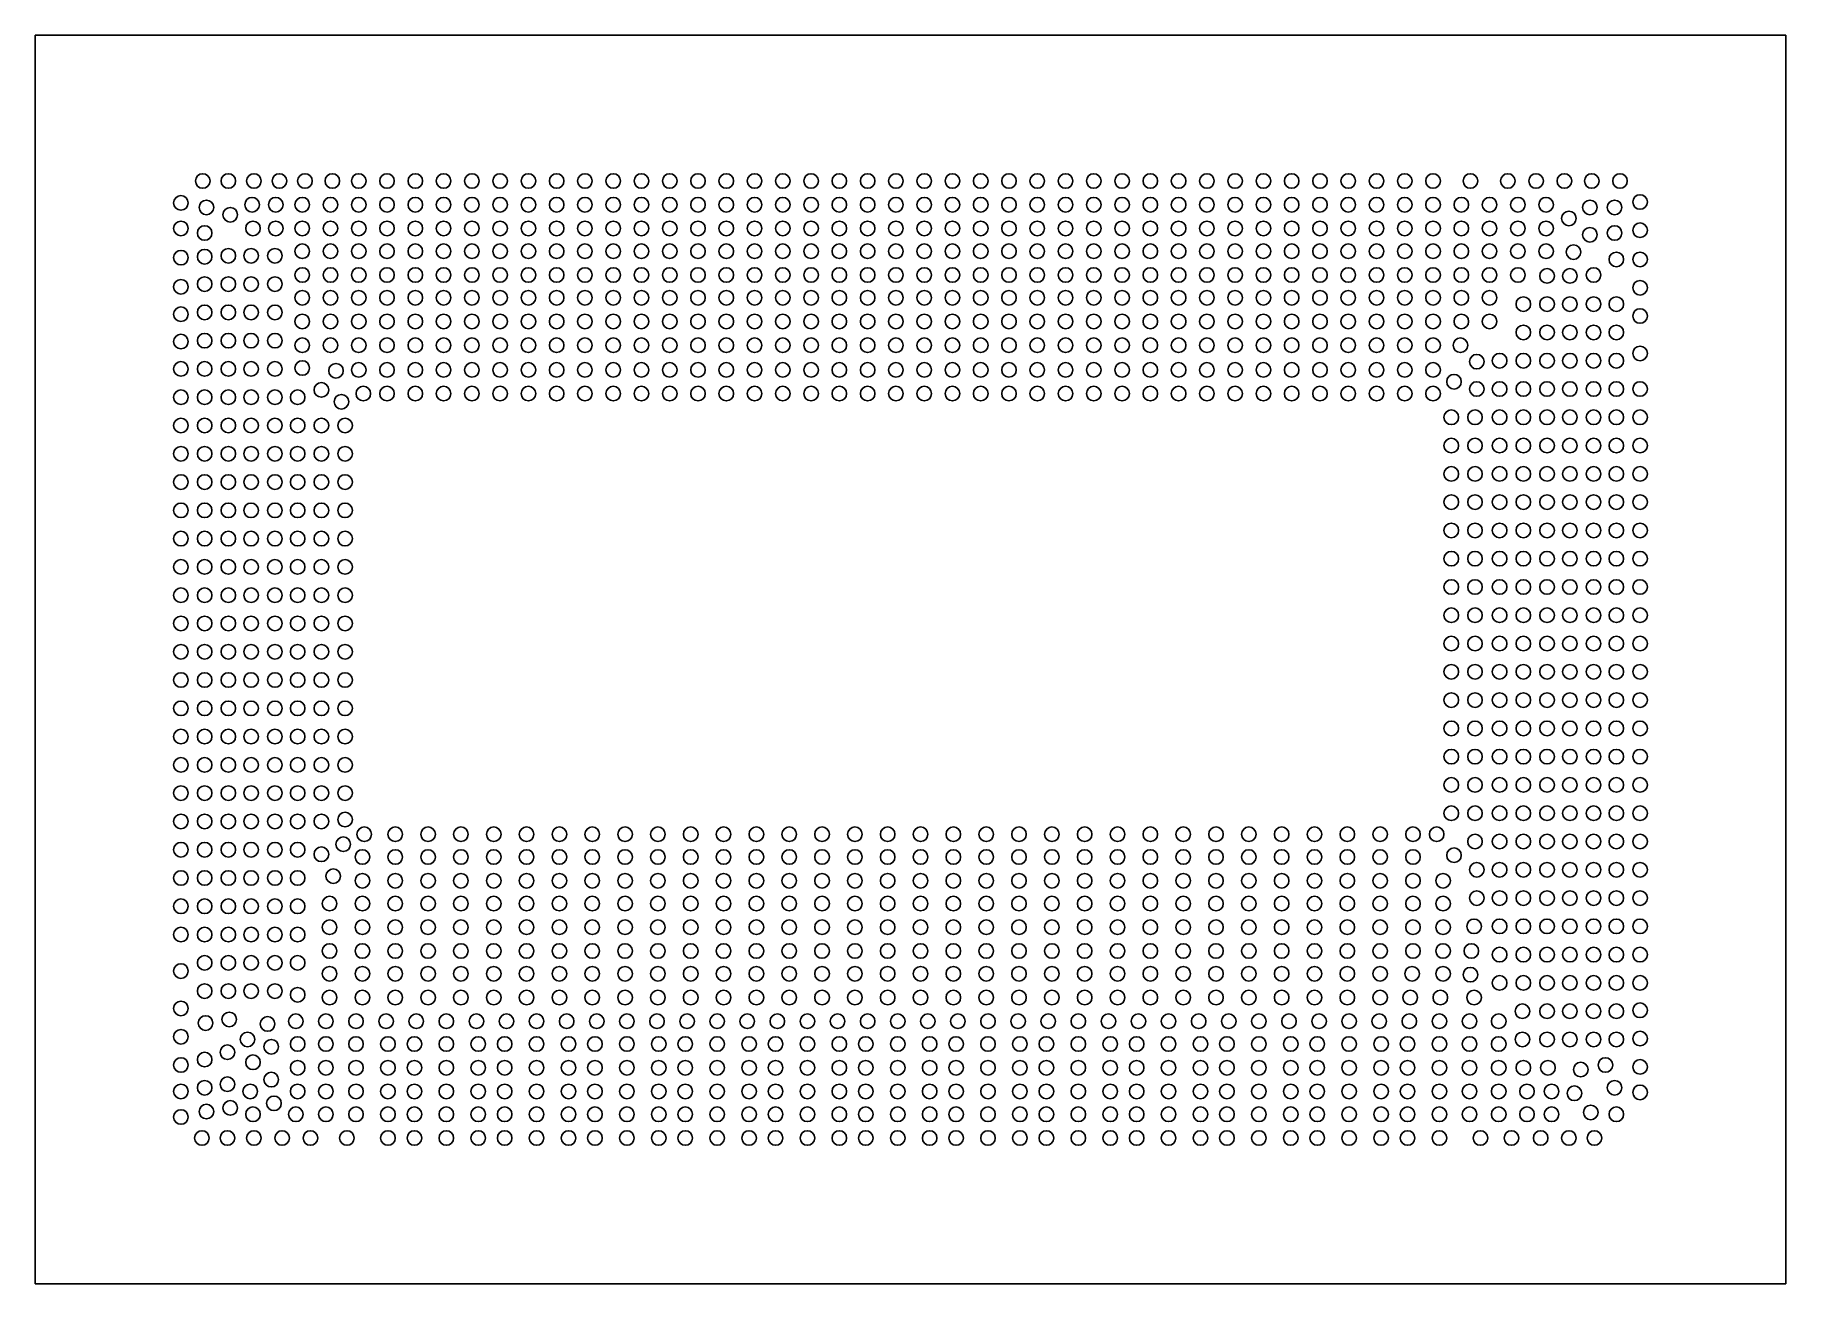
# Model space of a CAD drawing. Extents: x 73.6 to 133.6, y 90.1 to 132.9.
import ezdxf

# ---------------------------------------------------------------- set-up
doc = ezdxf.new("R2010")
doc.units = 0

msp = doc.modelspace()

# ---------------------------------------------------------------- linework, layer by layer
at = {"color": 1}
for p, q in [((133.5625, 132.90625), (73.5625, 132.90625)), ((73.5625, 132.90625), (73.5625, 90.125)), ((133.5625, 90.125), (133.5625, 132.90625)), ((73.5625, 90.125), (133.5625, 90.125))]:
    msp.add_line(p, q, dxfattribs=at)
for centre in [(79.3125, 127.90625), (80.1875, 127.90625), (81.0625, 127.90625), (81.9375, 127.90625), (82.8125, 127.90625), (83.75, 127.90625), (84.65625, 127.90625), (85.625, 127.90625), (86.59375, 127.90625), (87.5625, 127.90625), (88.53125, 127.90625), (89.5, 127.90625), (90.46875, 127.90625), (91.4375, 127.90625), (92.40625, 127.90625), (93.375, 127.90625), (94.34375, 127.90625), (95.3125, 127.90625), (96.28125, 127.90625), (97.25, 127.90625), (98.21875, 127.90625), (99.1875, 127.90625), (100.15625, 127.90625), (101.125, 127.90625), (102.09375, 127.90625), (103.0625, 127.90625), (104.03125, 127.90625), (105, 127.90625), (105.96875, 127.90625), (106.9375, 127.90625), (107.90625, 127.90625), (108.875, 127.90625), (109.84375, 127.90625), (110.8125, 127.90625), (111.78125, 127.90625), (112.75, 127.90625), (113.71875, 127.90625), (114.6875, 127.90625), (115.65625, 127.90625), (116.625, 127.90625), (117.59375, 127.90625), (118.5625, 127.90625), (119.53125, 127.90625), (120.5, 127.90625), (121.46875, 127.90625), (122.75, 127.90625), (124.03125, 127.90625), (125, 127.90625), (125.96875, 127.90625), (126.90625, 127.90625), (127.875, 127.90625), (78.5625, 127.15625), (79.4375, 127), (81, 127.09375), (81.8125, 127.09375), (82.71875, 127.09375), (83.6875, 127.09375), (84.65625, 127.09375), (85.625, 127.09375), (86.59375, 127.09375), (87.5625, 127.09375), (88.53125, 127.09375), (89.5, 127.09375), (90.46875, 127.09375), (91.4375, 127.09375), (92.40625, 127.09375), (93.375, 127.09375), (94.34375, 127.09375), (95.3125, 127.09375), (96.28125, 127.09375), (97.25, 127.09375), (98.21875, 127.09375), (99.1875, 127.09375), (100.15625, 127.09375), (101.125, 127.09375), (102.09375, 127.09375), (103.0625, 127.09375), (104.03125, 127.09375), (105, 127.09375), (105.96875, 127.09375), (106.9375, 127.09375), (107.90625, 127.09375), (108.875, 127.09375), (109.84375, 127.09375), (110.8125, 127.09375), (111.78125, 127.09375), (112.75, 127.09375), (113.71875, 127.09375), (114.6875, 127.09375), (115.65625, 127.09375), (116.625, 127.09375), (117.59375, 127.09375), (118.5625, 127.09375), (119.53125, 127.09375), (120.5, 127.09375), (121.46875, 127.09375), (122.4375, 127.09375), (123.40625, 127.09375), (124.375, 127.09375), (125.34375, 127.09375), (126.84375, 127), (127.6875, 127), (128.5625, 127.1875), (80.25, 126.75), (126.125, 126.625), (78.5625, 126.28125), (79.375, 126.125), (81.03125, 126.28125), (81.8125, 126.28125), (82.71875, 126.28125), (83.6875, 126.28125), (84.65625, 126.28125), (85.625, 126.28125), (86.59375, 126.28125), (87.5625, 126.28125), (88.53125, 126.28125), (89.5, 126.28125), (90.46875, 126.28125), (91.4375, 126.28125), (92.40625, 126.28125), (93.375, 126.28125), (94.34375, 126.28125), (95.3125, 126.28125), (96.28125, 126.28125), (97.25, 126.28125), (98.21875, 126.28125), (99.1875, 126.28125), (100.15625, 126.28125), (101.125, 126.28125), (102.09375, 126.28125), (103.0625, 126.28125), (104.03125, 126.28125), (105, 126.28125), (105.96875, 126.28125), (106.9375, 126.28125), (107.90625, 126.28125), (108.875, 126.28125), (109.84375, 126.28125), (110.8125, 126.28125), (111.78125, 126.28125), (112.75, 126.28125), (113.71875, 126.28125), (114.6875, 126.28125), (115.65625, 126.28125), (116.625, 126.28125), (117.59375, 126.28125), (118.5625, 126.28125), (119.53125, 126.28125), (120.5, 126.28125), (121.46875, 126.28125), (122.4375, 126.28125), (123.40625, 126.28125), (124.375, 126.28125), (125.34375, 126.28125), (126.84375, 126.0625), (127.6875, 126.125), (128.5625, 126.21875), (78.5625, 125.28125), (79.375, 125.3125), (80.1875, 125.34375), (80.96875, 125.34375), (81.78125, 125.34375), (82.71875, 125.5), (83.6875, 125.5), (84.65625, 125.5), (85.625, 125.5), (86.59375, 125.5), (87.5625, 125.5), (88.53125, 125.5), (89.5, 125.5), (90.46875, 125.5), (91.4375, 125.5), (92.40625, 125.5), (93.375, 125.5), (94.34375, 125.5), (95.3125, 125.5), (96.28125, 125.5), (97.25, 125.5), (98.21875, 125.5), (99.1875, 125.5), (100.15625, 125.5), (101.125, 125.5), (102.09375, 125.5), (103.0625, 125.5), (104.03125, 125.5), (105, 125.5), (105.96875, 125.5), (106.9375, 125.5), (107.90625, 125.5), (108.875, 125.5), (109.84375, 125.5), (110.8125, 125.5), (111.78125, 125.5), (112.75, 125.5), (113.71875, 125.5), (114.6875, 125.5), (115.65625, 125.5), (116.625, 125.5), (117.59375, 125.5), (118.5625, 125.5), (119.53125, 125.5), (120.5, 125.5), (121.46875, 125.5), (122.4375, 125.5), (123.40625, 125.5), (124.375, 125.5), (125.34375, 125.5), (126.28125, 125.46875), (127.75, 125.21875), (128.5625, 125.21875), (82.71875, 124.6875), (83.6875, 124.6875), (84.65625, 124.6875), (85.625, 124.6875), (86.59375, 124.6875), (87.5625, 124.6875), (88.53125, 124.6875), (89.5, 124.6875), (90.46875, 124.6875), (91.4375, 124.6875), (92.40625, 124.6875), (93.375, 124.6875), (94.34375, 124.6875), (95.3125, 124.6875), (96.28125, 124.6875), (97.25, 124.6875), (98.21875, 124.6875), (99.1875, 124.6875), (100.15625, 124.6875), (101.125, 124.6875), (102.09375, 124.6875), (103.0625, 124.6875), (104.03125, 124.6875), (105, 124.6875), (105.96875, 124.6875), (106.9375, 124.6875), (107.90625, 124.6875), (108.875, 124.6875), (109.84375, 124.6875), (110.8125, 124.6875), (111.78125, 124.6875), (112.75, 124.6875), (113.71875, 124.6875), (114.6875, 124.6875), (115.65625, 124.6875), (116.625, 124.6875), (117.59375, 124.6875), (118.5625, 124.6875), (119.53125, 124.6875), (120.5, 124.6875), (121.46875, 124.6875), (122.4375, 124.6875), (123.40625, 124.6875), (124.375, 124.6875), (125.375, 124.65625), (126.15625, 124.65625), (126.96875, 124.6875), (78.5625, 124.28125), (79.375, 124.375), (80.1875, 124.375), (80.96875, 124.375), (81.78125, 124.375), (128.5625, 124.25), (79.375, 123.40625), (80.1875, 123.40625), (80.96875, 123.40625), (81.78125, 123.40625), (82.71875, 123.90625), (83.6875, 123.90625), (84.65625, 123.90625), (85.625, 123.90625), (86.59375, 123.90625), (87.5625, 123.90625), (88.53125, 123.90625), (89.5, 123.90625), (90.46875, 123.90625), (91.4375, 123.90625), (92.40625, 123.90625), (93.375, 123.90625), (94.34375, 123.90625), (95.3125, 123.90625), (96.28125, 123.90625), (97.25, 123.90625), (98.21875, 123.90625), (99.1875, 123.90625), (100.15625, 123.90625), (101.125, 123.90625), (102.09375, 123.90625), (103.0625, 123.90625), (104.03125, 123.90625), (105, 123.90625), (105.96875, 123.90625), (106.9375, 123.90625), (107.90625, 123.90625), (108.875, 123.90625), (109.84375, 123.90625), (110.8125, 123.90625), (111.78125, 123.90625), (112.75, 123.90625), (113.71875, 123.90625), (114.6875, 123.90625), (115.65625, 123.90625), (116.625, 123.90625), (117.59375, 123.90625), (118.5625, 123.90625), (119.53125, 123.90625), (120.5, 123.90625), (121.46875, 123.90625), (122.4375, 123.90625), (123.40625, 123.90625), (124.5625, 123.6875), (125.375, 123.6875), (126.15625, 123.6875), (126.96875, 123.6875), (127.75, 123.6875), (78.5625, 123.34375), (82.71875, 123.09375), (83.6875, 123.09375), (84.65625, 123.09375), (85.625, 123.09375), (86.59375, 123.09375), (87.5625, 123.09375), (88.53125, 123.09375), (89.5, 123.09375), (90.46875, 123.09375), (91.4375, 123.09375), (92.40625, 123.09375), (93.375, 123.09375), (94.34375, 123.09375), (95.3125, 123.09375), (96.28125, 123.09375), (97.25, 123.09375), (98.21875, 123.09375), (99.1875, 123.09375), (100.15625, 123.09375), (101.125, 123.09375), (102.09375, 123.09375), (103.0625, 123.09375), (104.03125, 123.09375), (105, 123.09375), (105.96875, 123.09375), (106.9375, 123.09375), (107.90625, 123.09375), (108.875, 123.09375), (109.84375, 123.09375), (110.8125, 123.09375), (111.78125, 123.09375), (112.75, 123.09375), (113.71875, 123.09375), (114.6875, 123.09375), (115.65625, 123.09375), (116.625, 123.09375), (117.59375, 123.09375), (118.5625, 123.09375), (119.53125, 123.09375), (120.5, 123.09375), (121.46875, 123.09375), (122.4375, 123.09375), (123.40625, 123.09375), (128.5625, 123.28125), (78.5625, 122.40625), (79.375, 122.4375), (80.1875, 122.4375), (80.96875, 122.4375), (81.78125, 122.4375), (82.71875, 122.28125), (83.6875, 122.28125), (84.65625, 122.28125), (85.625, 122.28125), (86.59375, 122.28125), (87.5625, 122.28125), (88.53125, 122.28125), (89.5, 122.28125), (90.46875, 122.28125), (91.4375, 122.28125), (92.40625, 122.28125), (93.375, 122.28125), (94.34375, 122.28125), (95.3125, 122.28125), (96.28125, 122.28125), (97.25, 122.28125), (98.21875, 122.28125), (99.1875, 122.28125), (100.15625, 122.28125), (101.125, 122.28125), (102.09375, 122.28125), (103.0625, 122.28125), (104.03125, 122.28125), (105, 122.28125), (105.96875, 122.28125), (106.9375, 122.28125), (107.90625, 122.28125), (108.875, 122.28125), (109.84375, 122.28125), (110.8125, 122.28125), (111.78125, 122.28125), (112.75, 122.28125), (113.71875, 122.28125), (114.6875, 122.28125), (115.65625, 122.28125), (116.625, 122.28125), (117.59375, 122.28125), (118.5625, 122.28125), (119.53125, 122.28125), (120.5, 122.28125), (121.46875, 122.28125), (122.40625, 122.28125), (124.5625, 122.71875), (125.375, 122.71875), (126.15625, 122.71875), (126.96875, 122.71875), (127.75, 122.71875), (122.96875, 121.71875), (123.75, 121.75), (124.5625, 121.75), (125.375, 121.75), (126.15625, 121.75), (126.96875, 121.75), (127.75, 121.75), (128.5625, 122), (78.5625, 121.46875), (79.375, 121.46875), (80.1875, 121.46875), (80.96875, 121.46875), (81.78125, 121.46875), (82.71875, 121.5), (83.875, 121.40625), (84.65625, 121.4375), (85.625, 121.4375), (86.59375, 121.4375), (87.5625, 121.4375), (88.53125, 121.4375), (89.5, 121.4375), (90.46875, 121.4375), (91.4375, 121.4375), (92.40625, 121.4375), (93.375, 121.4375), (94.34375, 121.4375), (95.3125, 121.4375), (96.28125, 121.4375), (97.25, 121.4375), (98.21875, 121.4375), (99.1875, 121.4375), (100.15625, 121.4375), (101.125, 121.4375), (102.09375, 121.4375), (103.0625, 121.4375), (104.03125, 121.4375), (105, 121.4375), (105.96875, 121.4375), (106.9375, 121.4375), (107.90625, 121.4375), (108.875, 121.4375), (109.84375, 121.4375), (110.8125, 121.4375), (111.78125, 121.4375), (112.75, 121.4375), (113.71875, 121.4375), (114.6875, 121.4375), (115.65625, 121.4375), (116.625, 121.4375), (117.59375, 121.4375), (118.5625, 121.4375), (119.53125, 121.4375), (120.5, 121.4375), (121.46875, 121.4375), (122.1875, 121.03125), (78.5625, 120.5), (79.375, 120.5), (80.1875, 120.5), (80.96875, 120.5), (81.78125, 120.5), (82.5625, 120.5), (83.375, 120.75), (84.8125, 120.625), (85.625, 120.625), (86.59375, 120.625), (87.5625, 120.625), (88.53125, 120.625), (89.5, 120.625), (90.46875, 120.625), (91.4375, 120.625), (92.40625, 120.625), (93.375, 120.625), (94.34375, 120.625), (95.3125, 120.625), (96.28125, 120.625), (97.25, 120.625), (98.21875, 120.625), (99.1875, 120.625), (100.15625, 120.625), (101.125, 120.625), (102.09375, 120.625), (103.0625, 120.625), (104.03125, 120.625), (105, 120.625), (105.96875, 120.625), (106.9375, 120.625), (107.90625, 120.625), (108.875, 120.625), (109.84375, 120.625), (110.8125, 120.625), (111.78125, 120.625), (112.75, 120.625), (113.71875, 120.625), (114.6875, 120.625), (115.65625, 120.625), (116.625, 120.625), (117.59375, 120.625), (118.5625, 120.625), (119.53125, 120.625), (120.5, 120.625), (121.46875, 120.625), (122.96875, 120.78125), (123.75, 120.78125), (124.5625, 120.78125), (125.375, 120.78125), (126.15625, 120.78125), (126.96875, 120.78125), (127.75, 120.78125), (128.5625, 120.78125), (84.0625, 120.34375), (122.09375, 119.8125), (122.90625, 119.8125), (123.75, 119.8125), (124.5625, 119.8125), (125.375, 119.8125), (126.15625, 119.8125), (126.96875, 119.8125), (127.75, 119.8125), (128.5625, 119.8125), (78.5625, 119.53125), (79.375, 119.53125), (80.1875, 119.53125), (80.96875, 119.53125), (81.78125, 119.53125), (82.5625, 119.53125), (83.375, 119.53125), (84.1875, 119.53125), (78.5625, 118.5625), (79.375, 118.5625), (80.1875, 118.5625), (80.96875, 118.5625), (81.78125, 118.5625), (82.5625, 118.5625), (83.375, 118.5625), (84.1875, 118.5625), (122.09375, 118.84375), (122.90625, 118.84375), (123.75, 118.84375), (124.5625, 118.84375), (125.375, 118.84375), (126.15625, 118.84375), (126.96875, 118.84375), (127.75, 118.84375), (128.5625, 118.84375), (78.5625, 117.59375), (79.375, 117.59375), (80.1875, 117.59375), (80.96875, 117.59375), (81.78125, 117.59375), (82.5625, 117.59375), (83.375, 117.59375), (84.1875, 117.59375), (122.09375, 117.875), (122.90625, 117.875), (123.75, 117.875), (124.5625, 117.875), (125.375, 117.875), (126.15625, 117.875), (126.96875, 117.875), (127.75, 117.875), (128.5625, 117.875), (122.09375, 116.90625), (122.90625, 116.90625), (123.75, 116.90625), (124.5625, 116.90625), (125.375, 116.90625), (126.15625, 116.90625), (126.96875, 116.90625), (127.75, 116.90625), (128.5625, 116.90625), (78.5625, 116.625), (79.375, 116.625), (80.1875, 116.625), (80.96875, 116.625), (81.78125, 116.625), (82.5625, 116.625), (83.375, 116.625), (84.1875, 116.625), (78.5625, 115.65625), (79.375, 115.65625), (80.1875, 115.65625), (80.96875, 115.65625), (81.78125, 115.65625), (82.5625, 115.65625), (83.375, 115.65625), (84.1875, 115.65625), (122.09375, 115.9375), (122.90625, 115.9375), (123.75, 115.9375), (124.5625, 115.9375), (125.375, 115.9375), (126.15625, 115.9375), (126.96875, 115.9375), (127.75, 115.9375), (128.5625, 115.9375), (122.09375, 114.96875), (122.90625, 114.96875), (123.75, 114.96875), (124.5625, 114.96875), (125.375, 114.96875), (126.15625, 114.96875), (126.96875, 114.96875), (127.75, 114.96875), (128.5625, 114.96875), (78.5625, 114.6875), (79.375, 114.6875), (80.1875, 114.6875), (80.96875, 114.6875), (81.78125, 114.6875), (82.5625, 114.6875), (83.375, 114.6875), (84.1875, 114.6875), (122.09375, 114), (122.90625, 114), (123.75, 114), (124.5625, 114), (125.375, 114), (126.15625, 114), (126.96875, 114), (127.75, 114), (128.5625, 114), (78.5625, 113.71875), (79.375, 113.71875), (80.1875, 113.71875), (80.96875, 113.71875), (81.78125, 113.71875), (82.5625, 113.71875), (83.375, 113.71875), (84.1875, 113.71875), (78.5625, 112.75), (79.375, 112.75), (80.1875, 112.75), (80.96875, 112.75), (81.78125, 112.75), (82.5625, 112.75), (83.375, 112.75), (84.1875, 112.75), (122.09375, 113.03125), (122.90625, 113.03125), (123.75, 113.03125), (124.5625, 113.03125), (125.375, 113.03125), (126.15625, 113.03125), (126.96875, 113.03125), (127.75, 113.03125), (128.5625, 113.03125), (122.09375, 112.0625), (122.90625, 112.0625), (123.75, 112.0625), (124.5625, 112.0625), (125.375, 112.0625), (126.15625, 112.0625), (126.96875, 112.0625), (127.75, 112.0625), (128.5625, 112.0625), (78.5625, 111.78125), (79.375, 111.78125), (80.1875, 111.78125), (80.96875, 111.78125), (81.78125, 111.78125), (82.5625, 111.78125), (83.375, 111.78125), (84.1875, 111.78125), (78.5625, 110.8125), (79.375, 110.8125), (80.1875, 110.8125), (80.96875, 110.8125), (81.78125, 110.8125), (82.5625, 110.8125), (83.375, 110.8125), (84.1875, 110.8125), (122.09375, 111.09375), (122.90625, 111.09375), (123.75, 111.09375), (124.5625, 111.09375), (125.375, 111.09375), (126.15625, 111.09375), (126.96875, 111.09375), (127.75, 111.09375), (128.5625, 111.09375), (78.5625, 109.84375), (79.375, 109.84375), (80.1875, 109.84375), (80.96875, 109.84375), (81.78125, 109.84375), (82.5625, 109.84375), (83.375, 109.84375), (84.1875, 109.84375), (122.09375, 110.125), (122.90625, 110.125), (123.75, 110.125), (124.5625, 110.125), (125.375, 110.125), (126.15625, 110.125), (126.96875, 110.125), (127.75, 110.125), (128.5625, 110.125), (122.09375, 109.15625), (122.90625, 109.15625), (123.75, 109.15625), (124.5625, 109.15625), (125.375, 109.15625), (126.15625, 109.15625), (126.96875, 109.15625), (127.75, 109.15625), (128.5625, 109.15625), (78.5625, 108.875), (79.375, 108.875), (80.1875, 108.875), (80.96875, 108.875), (81.78125, 108.875), (82.5625, 108.875), (83.375, 108.875), (84.1875, 108.875), (78.5625, 107.90625), (79.375, 107.90625), (80.1875, 107.90625), (80.96875, 107.90625), (81.78125, 107.90625), (82.5625, 107.90625), (83.375, 107.90625), (84.1875, 107.90625), (122.09375, 108.1875), (122.90625, 108.1875), (123.75, 108.1875), (124.5625, 108.1875), (125.375, 108.1875), (126.15625, 108.1875), (126.96875, 108.1875), (127.75, 108.1875), (128.5625, 108.1875), (122.09375, 107.21875), (122.90625, 107.21875), (123.75, 107.21875), (124.5625, 107.21875), (125.375, 107.21875), (126.15625, 107.21875), (126.96875, 107.21875), (127.75, 107.21875), (128.5625, 107.21875), (78.5625, 106.9375), (79.375, 106.9375), (80.1875, 106.9375), (80.96875, 106.9375), (81.78125, 106.9375), (82.5625, 106.9375), (83.375, 106.9375), (84.1875, 106.9375), (78.5625, 105.96875), (79.375, 105.96875), (80.1875, 105.96875), (80.96875, 105.96875), (81.78125, 105.96875), (82.5625, 105.96875), (83.375, 105.96875), (84.1875, 106.03125), (122.09375, 106.25), (122.90625, 106.25), (123.75, 106.25), (124.5625, 106.25), (125.375, 106.25), (126.15625, 106.25), (126.96875, 106.25), (127.75, 106.25), (128.5625, 106.25), (84.84375, 105.53125), (85.90625, 105.53125), (87.03125, 105.53125), (88.15625, 105.53125), (89.28125, 105.53125), (90.40625, 105.53125), (91.53125, 105.53125), (92.65625, 105.53125), (93.78125, 105.53125), (94.90625, 105.53125), (96.03125, 105.53125), (97.15625, 105.53125), (98.28125, 105.53125), (99.40625, 105.53125), (100.53125, 105.53125), (101.65625, 105.53125), (102.78125, 105.53125), (103.90625, 105.53125), (105.03125, 105.53125), (106.15625, 105.53125), (107.28125, 105.53125), (108.40625, 105.53125), (109.53125, 105.53125), (110.65625, 105.53125), (111.78125, 105.53125), (112.90625, 105.53125), (114.03125, 105.53125), (115.15625, 105.53125), (116.28125, 105.53125), (117.40625, 105.53125), (118.53125, 105.53125), (119.65625, 105.53125), (120.78125, 105.53125), (121.59375, 105.53125), (78.5625, 105), (79.375, 105), (80.1875, 105), (80.96875, 105), (81.78125, 105), (82.5625, 105), (83.375, 104.84375), (84.125, 105.1875), (84.78125, 104.75), (85.90625, 104.75), (87.03125, 104.75), (88.15625, 104.75), (89.28125, 104.75), (90.40625, 104.75), (91.53125, 104.75), (92.65625, 104.75), (93.78125, 104.75), (94.90625, 104.75), (96.03125, 104.75), (97.15625, 104.75), (98.28125, 104.75), (99.40625, 104.75), (100.53125, 104.75), (101.65625, 104.75), (102.78125, 104.75), (103.90625, 104.75), (105.03125, 104.75), (106.15625, 104.75), (107.28125, 104.75), (108.40625, 104.75), (109.53125, 104.75), (110.65625, 104.75), (111.78125, 104.75), (112.90625, 104.75), (114.03125, 104.75), (115.15625, 104.75), (116.28125, 104.75), (117.40625, 104.75), (118.53125, 104.75), (119.65625, 104.75), (120.78125, 104.75), (122.1875, 104.8125), (122.90625, 105.28125), (123.75, 105.28125), (124.5625, 105.28125), (125.375, 105.28125), (126.15625, 105.28125), (126.96875, 105.28125), (127.75, 105.28125), (128.5625, 105.28125), (122.96875, 104.3125), (123.75, 104.3125), (124.5625, 104.3125), (125.375, 104.3125), (126.15625, 104.3125), (126.96875, 104.3125), (127.75, 104.3125), (128.5625, 104.3125), (78.5625, 104.03125), (79.375, 104.03125), (80.1875, 104.03125), (80.96875, 104.03125), (81.78125, 104.03125), (82.5625, 104.03125), (83.78125, 104.09375), (84.78125, 103.9375), (85.90625, 103.9375), (87.03125, 103.9375), (88.15625, 103.9375), (89.28125, 103.9375), (90.40625, 103.9375), (91.53125, 103.9375), (92.65625, 103.9375), (93.78125, 103.9375), (94.90625, 103.9375), (96.03125, 103.9375), (97.15625, 103.9375), (98.28125, 103.9375), (99.40625, 103.9375), (100.53125, 103.9375), (101.65625, 103.9375), (102.78125, 103.9375), (103.90625, 103.9375), (105.03125, 103.9375), (106.15625, 103.9375), (107.28125, 103.9375), (108.40625, 103.9375), (109.53125, 103.9375), (110.65625, 103.9375), (111.78125, 103.9375), (112.90625, 103.9375), (114.03125, 103.9375), (115.15625, 103.9375), (116.28125, 103.9375), (117.40625, 103.9375), (118.53125, 103.9375), (119.65625, 103.9375), (120.78125, 103.9375), (121.8125, 103.9375), (78.5625, 103.0625), (79.375, 103.0625), (80.1875, 103.0625), (80.96875, 103.0625), (81.78125, 103.0625), (82.5625, 103.0625), (83.65625, 103.15625), (84.78125, 103.15625), (85.90625, 103.15625), (87.03125, 103.15625), (88.15625, 103.15625), (89.28125, 103.15625), (90.40625, 103.15625), (91.53125, 103.15625), (92.65625, 103.15625), (93.78125, 103.15625), (94.90625, 103.15625), (96.03125, 103.15625), (97.15625, 103.15625), (98.28125, 103.15625), (99.40625, 103.15625), (100.53125, 103.15625), (101.65625, 103.15625), (102.78125, 103.15625), (103.90625, 103.15625), (105.03125, 103.15625), (106.15625, 103.15625), (107.28125, 103.15625), (108.40625, 103.15625), (109.53125, 103.15625), (110.65625, 103.15625), (111.78125, 103.15625), (112.90625, 103.15625), (114.03125, 103.15625), (115.15625, 103.15625), (116.28125, 103.15625), (117.40625, 103.15625), (118.53125, 103.15625), (119.65625, 103.15625), (120.78125, 103.15625), (121.8125, 103.15625), (122.96875, 103.34375), (123.75, 103.34375), (124.5625, 103.34375), (125.375, 103.34375), (126.15625, 103.34375), (126.96875, 103.34375), (127.75, 103.34375), (128.5625, 103.34375), (122.875, 102.375), (123.75, 102.375), (124.5625, 102.375), (125.375, 102.375), (126.15625, 102.375), (126.96875, 102.375), (127.75, 102.375), (128.5625, 102.375), (78.5625, 102.09375), (79.375, 102.09375), (80.1875, 102.09375), (80.96875, 102.09375), (81.78125, 102.09375), (82.5625, 102.09375), (83.65625, 102.34375), (84.78125, 102.34375), (85.90625, 102.34375), (87.03125, 102.34375), (88.15625, 102.34375), (89.28125, 102.34375), (90.40625, 102.34375), (91.53125, 102.34375), (92.65625, 102.34375), (93.78125, 102.34375), (94.90625, 102.34375), (96.03125, 102.34375), (97.15625, 102.34375), (98.28125, 102.34375), (99.40625, 102.34375), (100.53125, 102.34375), (101.65625, 102.34375), (102.78125, 102.34375), (103.90625, 102.34375), (105.03125, 102.34375), (106.15625, 102.34375), (107.28125, 102.34375), (108.40625, 102.34375), (109.53125, 102.34375), (110.65625, 102.34375), (111.78125, 102.34375), (112.90625, 102.34375), (114.03125, 102.34375), (115.15625, 102.34375), (116.28125, 102.34375), (117.40625, 102.34375), (118.53125, 102.34375), (119.65625, 102.34375), (120.78125, 102.34375), (121.8125, 102.34375), (83.65625, 101.53125), (84.78125, 101.53125), (85.90625, 101.53125), (87.03125, 101.53125), (88.15625, 101.53125), (89.28125, 101.53125), (90.40625, 101.53125), (91.53125, 101.53125), (92.65625, 101.53125), (93.78125, 101.53125), (94.90625, 101.53125), (96.03125, 101.53125), (97.15625, 101.53125), (98.28125, 101.53125), (99.40625, 101.53125), (100.53125, 101.53125), (101.65625, 101.53125), (102.78125, 101.53125), (103.90625, 101.53125), (105.03125, 101.53125), (106.15625, 101.53125), (107.28125, 101.53125), (108.40625, 101.53125), (109.53125, 101.53125), (110.65625, 101.53125), (111.78125, 101.53125), (112.90625, 101.53125), (114.03125, 101.53125), (115.15625, 101.53125), (116.28125, 101.53125), (117.40625, 101.53125), (118.53125, 101.53125), (119.65625, 101.53125), (120.78125, 101.53125), (121.8125, 101.53125), (122.78125, 101.53125), (123.75, 101.40625), (124.5625, 101.40625), (125.375, 101.40625), (126.15625, 101.40625), (126.96875, 101.40625), (127.75, 101.40625), (128.5625, 101.40625), (78.5625, 100.84375), (79.375, 101.125), (80.1875, 101.125), (80.96875, 101.125), (81.78125, 101.125), (82.5625, 101.125), (83.65625, 100.75), (84.78125, 100.75), (85.90625, 100.75), (87.03125, 100.75), (88.15625, 100.75), (89.28125, 100.75), (90.40625, 100.75), (91.53125, 100.75), (92.65625, 100.75), (93.78125, 100.75), (94.90625, 100.75), (96.03125, 100.75), (97.15625, 100.75), (98.28125, 100.75), (99.40625, 100.75), (100.53125, 100.75), (101.65625, 100.75), (102.78125, 100.75), (103.90625, 100.75), (105.03125, 100.75), (106.15625, 100.75), (107.28125, 100.75), (108.40625, 100.75), (109.53125, 100.75), (110.65625, 100.75), (111.78125, 100.75), (112.90625, 100.75), (114.03125, 100.75), (115.15625, 100.75), (116.28125, 100.75), (117.40625, 100.75), (118.53125, 100.75), (119.65625, 100.75), (120.75, 100.75), (121.8125, 100.75), (122.75, 100.71875), (79.375, 100.15625), (80.1875, 100.15625), (80.96875, 100.15625), (81.78125, 100.15625), (82.5625, 100.03125), (123.75, 100.4375), (124.5625, 100.4375), (125.375, 100.4375), (126.15625, 100.4375), (126.96875, 100.4375), (127.75, 100.4375), (128.5625, 100.4375), (78.5625, 99.5625), (83.65625, 99.9375), (84.78125, 99.9375), (85.90625, 99.9375), (87.03125, 99.9375), (88.15625, 99.9375), (89.28125, 99.9375), (90.40625, 99.9375), (91.53125, 99.9375), (92.65625, 99.9375), (93.78125, 99.9375), (94.90625, 99.9375), (96.03125, 99.9375), (97.15625, 99.9375), (98.28125, 99.9375), (99.40625, 99.9375), (100.53125, 99.9375), (101.65625, 99.9375), (102.78125, 99.9375), (103.90625, 99.9375), (105.03125, 99.9375), (106.15625, 99.9375), (107.28125, 99.9375), (108.40625, 99.9375), (109.53125, 99.9375), (110.65625, 99.9375), (111.78125, 99.9375), (112.90625, 99.9375), (114.03125, 99.9375), (115.15625, 99.9375), (116.28125, 99.9375), (117.40625, 99.9375), (118.53125, 99.9375), (119.65625, 99.9375), (120.6875, 99.9375), (121.71875, 99.9375), (122.875, 99.9375), (124.53125, 99.46875), (125.375, 99.46875), (126.15625, 99.46875), (126.96875, 99.46875), (127.75, 99.46875), (128.5625, 99.5), (79.40625, 99.0625), (80.21875, 99.1875), (81.53125, 99.03125), (82.5, 99.125), (83.53125, 99.125), (84.5625, 99.125), (85.59375, 99.125), (86.625, 99.125), (87.65625, 99.125), (88.6875, 99.125), (89.71875, 99.125), (90.75, 99.125), (91.78125, 99.125), (92.8125, 99.125), (93.84375, 99.125), (94.875, 99.125), (95.90625, 99.125), (96.9375, 99.125), (97.96875, 99.125), (99, 99.125), (100.03125, 99.125), (101.0625, 99.125), (102.09375, 99.125), (103.125, 99.125), (104.15625, 99.125), (105.1875, 99.125), (106.21875, 99.125), (107.25, 99.125), (108.28125, 99.125), (109.3125, 99.125), (110.34375, 99.125), (111.375, 99.125), (112.40625, 99.125), (113.4375, 99.125), (114.46875, 99.125), (115.5, 99.125), (116.53125, 99.125), (117.5625, 99.125), (118.59375, 99.125), (119.625, 99.125), (120.65625, 99.125), (121.6875, 99.125), (122.71875, 99.125), (123.71875, 99.125), (78.5625, 98.59375), (80.84375, 98.5), (81.65625, 98.25), (82.5625, 98.34375), (83.53125, 98.34375), (84.5625, 98.34375), (85.65625, 98.34375), (86.5625, 98.34375), (87.65625, 98.34375), (88.75, 98.34375), (89.65625, 98.34375), (90.75, 98.34375), (91.84375, 98.34375), (92.75, 98.34375), (93.84375, 98.34375), (94.9375, 98.34375), (95.84375, 98.34375), (96.9375, 98.34375), (98.03125, 98.34375), (98.9375, 98.34375), (100.03125, 98.34375), (101.125, 98.34375), (102.03125, 98.34375), (103.125, 98.34375), (104.21875, 98.34375), (105.125, 98.34375), (106.21875, 98.34375), (107.3125, 98.34375), (108.21875, 98.34375), (109.3125, 98.34375), (110.40625, 98.34375), (111.3125, 98.34375), (112.40625, 98.34375), (113.5, 98.34375), (114.40625, 98.34375), (115.5, 98.34375), (116.59375, 98.34375), (117.5, 98.34375), (118.59375, 98.34375), (119.6875, 98.34375), (120.59375, 98.34375), (121.6875, 98.34375), (122.71875, 98.34375), (123.71875, 98.34375), (124.53125, 98.5), (125.375, 98.5), (126.15625, 98.5), (126.96875, 98.5), (127.75, 98.5), (128.5625, 98.53125), (78.5625, 97.625), (79.375, 97.8125), (80.15625, 98.0625), (81.03125, 97.71875), (127.375, 97.625), (128.5625, 97.5625), (80.15625, 96.96875), (81.65625, 97.125), (82.5625, 97.53125), (83.53125, 97.53125), (84.5625, 97.53125), (85.65625, 97.53125), (86.5625, 97.53125), (87.65625, 97.53125), (88.75, 97.53125), (89.65625, 97.53125), (90.75, 97.53125), (91.84375, 97.53125), (92.75, 97.53125), (93.84375, 97.53125), (94.9375, 97.53125), (95.84375, 97.53125), (96.9375, 97.53125), (98.03125, 97.53125), (98.9375, 97.53125), (100.03125, 97.53125), (101.125, 97.53125), (102.03125, 97.53125), (103.125, 97.53125), (104.21875, 97.53125), (105.125, 97.53125), (106.21875, 97.53125), (107.3125, 97.53125), (108.21875, 97.53125), (109.3125, 97.53125), (110.40625, 97.53125), (111.3125, 97.53125), (112.40625, 97.53125), (113.5, 97.53125), (114.40625, 97.53125), (115.5, 97.53125), (116.59375, 97.53125), (117.5, 97.53125), (118.59375, 97.53125), (119.6875, 97.53125), (120.59375, 97.53125), (121.6875, 97.53125), (122.71875, 97.53125), (123.71875, 97.53125), (124.5625, 97.53125), (125.40625, 97.53125), (126.53125, 97.46875), (78.5625, 96.71875), (79.375, 96.84375), (80.9375, 96.71875), (82.5625, 96.71875), (83.53125, 96.71875), (84.5625, 96.71875), (85.65625, 96.71875), (86.5625, 96.71875), (87.65625, 96.71875), (88.75, 96.71875), (89.65625, 96.71875), (90.75, 96.71875), (91.84375, 96.71875), (92.75, 96.71875), (93.84375, 96.71875), (94.9375, 96.71875), (95.84375, 96.71875), (96.9375, 96.71875), (98.03125, 96.71875), (98.9375, 96.71875), (100.03125, 96.71875), (101.125, 96.71875), (102.03125, 96.71875), (103.125, 96.71875), (104.21875, 96.71875), (105.125, 96.71875), (106.21875, 96.71875), (107.3125, 96.71875), (108.21875, 96.71875), (109.3125, 96.71875), (110.40625, 96.71875), (111.3125, 96.71875), (112.40625, 96.71875), (113.5, 96.71875), (114.40625, 96.71875), (115.5, 96.71875), (116.59375, 96.71875), (117.5, 96.71875), (118.59375, 96.71875), (119.6875, 96.71875), (120.59375, 96.71875), (121.6875, 96.71875), (122.71875, 96.71875), (123.71875, 96.71875), (124.6875, 96.71875), (125.53125, 96.71875), (126.3125, 96.65625), (127.6875, 96.84375), (128.5625, 96.6875), (78.5625, 95.84375), (79.4375, 96.03125), (80.25, 96.15625), (81.03125, 95.9375), (81.75, 96.3125), (82.5, 95.9375), (83.53125, 95.9375), (84.5625, 95.9375), (85.65625, 95.9375), (86.5625, 95.9375), (87.65625, 95.9375), (88.75, 95.9375), (89.65625, 95.9375), (90.75, 95.9375), (91.84375, 95.9375), (92.75, 95.9375), (93.84375, 95.9375), (94.9375, 95.9375), (95.84375, 95.9375), (96.9375, 95.9375), (98.03125, 95.9375), (98.9375, 95.9375), (100.03125, 95.9375), (101.125, 95.9375), (102.03125, 95.9375), (103.125, 95.9375), (104.21875, 95.9375), (105.125, 95.9375), (106.21875, 95.9375), (107.3125, 95.9375), (108.21875, 95.9375), (109.3125, 95.9375), (110.40625, 95.9375), (111.3125, 95.9375), (112.40625, 95.9375), (113.5, 95.9375), (114.40625, 95.9375), (115.5, 95.9375), (116.59375, 95.9375), (117.5, 95.9375), (118.59375, 95.9375), (119.6875, 95.9375), (120.59375, 95.9375), (121.6875, 95.9375), (122.71875, 95.9375), (123.71875, 95.9375), (124.6875, 95.9375), (125.53125, 95.9375), (126.875, 96), (127.75, 95.9375), (79.28125, 95.125), (80.15625, 95.125), (81.0625, 95.125), (82.03125, 95.125), (83, 95.125), (84.25, 95.125), (85.65625, 95.125), (86.5625, 95.125), (87.65625, 95.125), (88.75, 95.125), (89.65625, 95.125), (90.75, 95.125), (91.84375, 95.125), (92.75, 95.125), (93.84375, 95.125), (94.9375, 95.125), (95.84375, 95.125), (96.9375, 95.125), (98.03125, 95.125), (98.9375, 95.125), (100.03125, 95.125), (101.125, 95.125), (102.03125, 95.125), (103.125, 95.125), (104.21875, 95.125), (105.125, 95.125), (106.21875, 95.125), (107.3125, 95.125), (108.21875, 95.125), (109.3125, 95.125), (110.40625, 95.125), (111.3125, 95.125), (112.40625, 95.125), (113.5, 95.125), (114.40625, 95.125), (115.5, 95.125), (116.59375, 95.125), (117.5, 95.125), (118.59375, 95.125), (119.6875, 95.125), (120.59375, 95.125), (121.6875, 95.125), (123.09375, 95.125), (124.15625, 95.125), (125.15625, 95.125), (126.125, 95.125), (127, 95.125)]:
    msp.add_circle(centre, 0.25)

doc.saveas('drawing.dxf')
